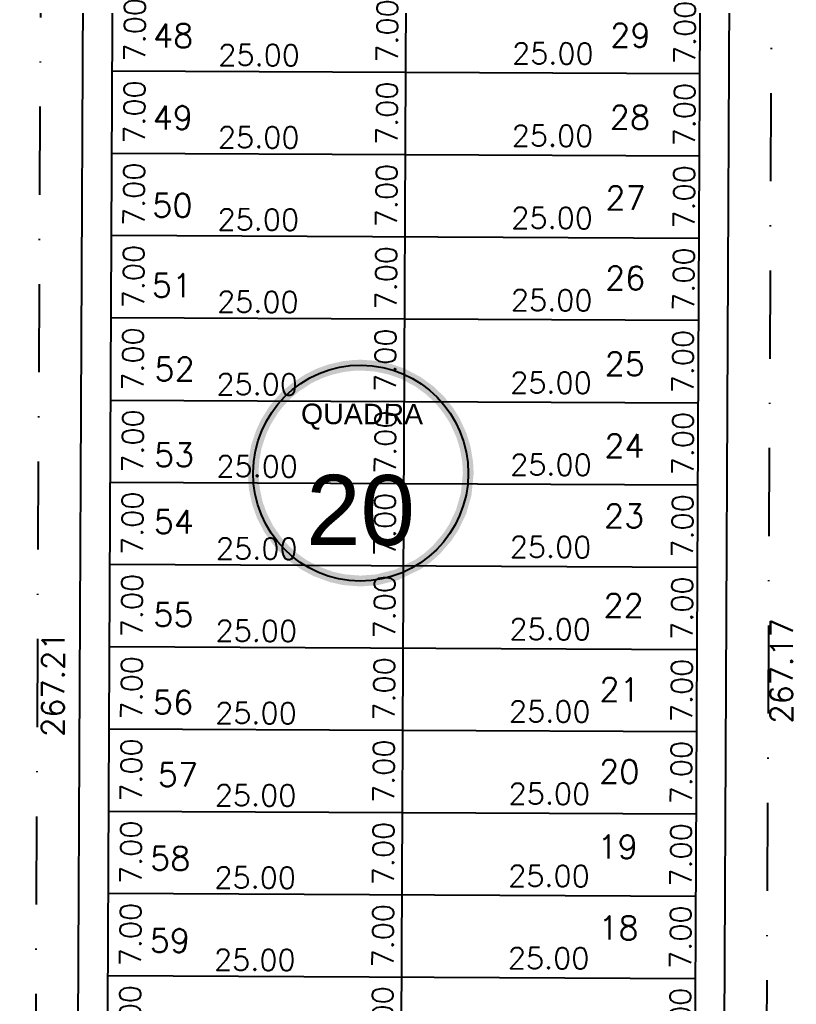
# Model space of a CAD drawing. Header units: millimetres. Extents: x -4430026 to 4783824, y 584 to 9593110.
# Drawn here: x 2983.5 to 3049.6, y 1804.5 to 1888.3 of the extents above; entities that cross this region are included whole.
import ezdxf
from ezdxf.enums import TextEntityAlignment as Align

# ---------------------------------------------------------------- set-up
doc = ezdxf.new("R2010")
doc.units = ezdxf.units.MM
doc.linetypes.add('DASHDOT', pattern=[1, 0.5, -0.25, 0, -0.25])
doc.linetypes.add('HIDDEN2', pattern=[0.1875, 0.125, -0.0625])
for name, color, linetype in [('Calçada', 1, 'Continuous'), ('Cota', 8, 'Continuous'), ('COTAS', 8, 'Continuous'), ('Lotes', 2, 'Continuous'), ('Numero de lotes', 5, 'Continuous'), ('númeraçãoquadras', 4, 'Continuous'), ('Projeção', 8, 'HIDDEN2'), ('QUADRA', 4, 'Continuous')]:
    doc.layers.add(name, color=color, linetype=linetype)
doc.styles.add('arcad1', font='romans.shx')
doc.styles.add('ROMANS', font='romans.shx')
doc.styles.add('STYLE1', font='sanss___.ttf')
doc.dimstyles.new('BOLA100', dxfattribs={"dimscale": 0, "dimtxt": 1.9, "dimasz": 0.18, "dimexe": 0.18, "dimexo": 0.063, "dimgap": 0, "dimtad": 1, "dimzin": 4, "dimdsep": 46, "dimtxsty": 'ROMANS', "dimcen": 0.09, "dimse1": 1, "dimse2": 1, "dimsd1": 1, "dimsd2": 1, "dimclrt": 256, "dimaunit": 1, "dimadec": 4, "dimazin": 0, "dimtfac": 1.2, "dimtix": 1, "dimtmove": 2, "dimatfit": 3, "dimfxl": 1, "dimtvp": 2, "dimtolj": 1, "dimtzin": 4, "dimarcsym": 0})
doc.dimstyles.get("Standard").update_dxf_attribs({"dimtxt": 0.18, "dimasz": 0.18, "dimexe": 0.18, "dimexo": 0.0625, "dimgap": 0.09, "dimtad": 0, "dimtih": 1, "dimtoh": 1, "dimdec": 4, "dimzin": 0, "dimdsep": 46, "dimtxsty": 'Standard', "dimcen": 0.09, "dimadec": 0, "dimazin": 0, "dimtfac": 1, "dimtdec": 4, "dimtofl": 0, "dimtmove": 0, "dimatfit": 3, "dimfxl": 1, "dimtolj": 1, "dimtzin": 0, "dimarcsym": 0})

# ---------------------------------------------------------------- blocks, each defined once
blk = doc.blocks.new('*D14047')
at = {"layer": 'DEFPOINTS', "color": 0, "linetype": 'ByBlock'}
for p in [(3047.823, 1966.421), (3046.557, 1699.251), (3048.604, 1699.242)]:
    blk.add_point(p, dxfattribs=at)
at = {"layer": 'COTAS', "linetype": 'ByBlock', "insert": (3048.287, 1832.831), "char_height": 1.9, "attachment_point": 5, "rotation": 89.72858, "style": 'ROMANS'}
blk.add_mtext('\\A1;267.17', dxfattribs=at)
blk = doc.blocks.new('*D13797')
at = {"layer": 'DEFPOINTS', "color": 0, "linetype": 'ByBlock'}
for p in [(2985.617, 1965.305), (2984.351, 1698.099), (2986.617, 1698.088)]:
    blk.add_point(p, dxfattribs=at)
at = {"layer": 'COTAS', "linetype": 'ByBlock', "insert": (2986.299, 1831.696), "char_height": 1.9, "attachment_point": 5, "rotation": 89.72858, "style": 'ROMANS'}
blk.add_mtext('\\A1;267.21', dxfattribs=at)
blk = doc.blocks.new('NUM_quadra')
at = {"color": 6, "const_width": 0.02}
blk.add_lwpolyline([(-0.0134, 0.1996), (-0.034, 0.1971), (-0.0579, 0.1914), (-0.0779, 0.1842), (-0.0981, 0.1743), (-0.1208, 0.1594), (-0.1377, 0.145), (-0.1521, 0.1299), (-0.1625, 0.1166), (-0.1764, 0.0942), (-0.1852, 0.0754), (-0.1941, 0.0483), (-0.1985, 0.0243), (-0.2, 0), (-0.1977, -0.0299), (-0.1921, -0.0556), (-0.1839, -0.0786), (-0.1713, -0.1033), (-0.1546, -0.1269), (-0.1389, -0.1439), (-0.1219, -0.1586), (-0.1046, -0.1705), (-0.0831, -0.1819), (-0.0531, -0.1928), (-0.0302, -0.1977), (0, -0.2), (0.0309, -0.1976), (0.0677, -0.1882), (0.1069, -0.169), (0.124, -0.1569), (0.1407, -0.1421), (0.1614, -0.1181), (0.1737, -0.0992), (0.187, -0.071), (0.1962, -0.0386), (0.2, 0), (0.1989, 0.0205), (0.1943, 0.0473), (0.1871, 0.0707), (0.1741, 0.0984), (0.1635, 0.1151), (0.1472, 0.1354), (0.1285, 0.1533), (0.1063, 0.1694), (0.0782, 0.1841), (0.0533, 0.1928), (0.0267, 0.1982), (0, 0.2)], close=True, dxfattribs=at)
blk.add_circle((0, 0), 0.2)
at = {"color": 3, "insert": (-0.1114, 0.1285), "char_height": 0.038, "width": 0.2663, "attachment_point": 1, "style": 'STYLE1'}
blk.add_mtext('\\fArial|b0|i0|c0|p34;QUADRA', dxfattribs=at)
at = {"color": 3, "style": 'STYLE1'}
blk.add_attdef('00', text='', height=0.13, dxfattribs=at).set_placement((0, -0.1335), align=Align.CENTER)
blk = doc.blocks.new('*D8289')
at = {"layer": 'DEFPOINTS', "color": 0}
for p in [(2992.897, 1806.895), (2996.478, 1806.878), (2992.864, 1799.895)]:
    blk.add_point(p, dxfattribs=at)
at = {"layer": 'Cota', "color": 41, "insert": (2992.861, 1803.395), "char_height": 1.8, "attachment_point": 5, "rotation": 89.72858, "style": 'ROMANS'}
blk.add_mtext('\\A1;7.00', dxfattribs=at)
blk = doc.blocks.new('*D8290')
at = {"layer": 'DEFPOINTS', "color": 0}
for p in [(3014.255, 1806.794), (3017.964, 1806.776), (3014.222, 1799.794)]:
    blk.add_point(p, dxfattribs=at)
at = {"layer": 'Cota', "color": 41, "insert": (3014.348, 1803.293), "char_height": 1.8, "attachment_point": 5, "rotation": 89.72858, "style": 'ROMANS'}
blk.add_mtext('\\A1;7.00', dxfattribs=at)
blk = doc.blocks.new('*D8291')
at = {"layer": 'DEFPOINTS', "color": 0}
for p in [(3038.428, 1806.679), (3043.288, 1806.656), (3038.395, 1799.679)]:
    blk.add_point(p, dxfattribs=at)
at = {"layer": 'Cota', "color": 41, "insert": (3039.671, 1803.173), "char_height": 1.8, "attachment_point": 5, "rotation": 89.72858, "style": 'ROMANS'}
blk.add_mtext('\\A1;7.00', dxfattribs=at)
blk = doc.blocks.new('*D8292')
at = {"layer": 'DEFPOINTS', "color": 0}
for p in [(2990.967, 1806.904), (3015.966, 1806.786), (3015.956, 1804.58)]:
    blk.add_point(p, dxfattribs=at)
at = {"layer": 'Cota', "color": 41, "insert": (3003.473, 1808.239), "char_height": 1.8, "attachment_point": 5, "rotation": 359.72858, "style": 'ROMANS'}
blk.add_mtext('\\A1;25.00', dxfattribs=at)
blk = doc.blocks.new('*D8293')
at = {"layer": 'DEFPOINTS', "color": 0}
for p in [(3015.981, 1809.819), (3040.981, 1809.7), (3040.957, 1804.717)]:
    blk.add_point(p, dxfattribs=at)
at = {"layer": 'Cota', "color": 41, "insert": (3028.474, 1808.376), "char_height": 1.8, "attachment_point": 5, "rotation": 359.72858, "style": 'ROMANS'}
blk.add_mtext('\\A1;25.00', dxfattribs=at)
blk = doc.blocks.new('*D8294')
at = {"layer": 'DEFPOINTS', "color": 0}
for p in [(2992.93, 1813.895), (2996.511, 1813.878), (2992.897, 1806.895)]:
    blk.add_point(p, dxfattribs=at)
at = {"layer": 'Cota', "color": 41, "insert": (2992.894, 1810.395), "char_height": 1.8, "attachment_point": 5, "rotation": 89.72858, "style": 'ROMANS'}
blk.add_mtext('\\A1;7.00', dxfattribs=at)
blk = doc.blocks.new('*D8295')
at = {"layer": 'DEFPOINTS', "color": 0}
for p in [(3014.289, 1813.794), (3017.998, 1813.776), (3014.255, 1806.794)]:
    blk.add_point(p, dxfattribs=at)
at = {"layer": 'Cota', "color": 41, "insert": (3014.381, 1810.293), "char_height": 1.8, "attachment_point": 5, "rotation": 89.72858, "style": 'ROMANS'}
blk.add_mtext('\\A1;7.00', dxfattribs=at)
blk = doc.blocks.new('*D8296')
at = {"layer": 'DEFPOINTS', "color": 0}
for p in [(3038.461, 1813.679), (3043.321, 1813.656), (3038.428, 1806.679)]:
    blk.add_point(p, dxfattribs=at)
at = {"layer": 'Cota', "color": 41, "insert": (3039.705, 1810.173), "char_height": 1.8, "attachment_point": 5, "rotation": 89.72858, "style": 'ROMANS'}
blk.add_mtext('\\A1;7.00', dxfattribs=at)
blk = doc.blocks.new('*D8297')
at = {"layer": 'DEFPOINTS', "color": 0}
for p in [(2991, 1813.904), (3016, 1813.785), (3015.989, 1811.58)]:
    blk.add_point(p, dxfattribs=at)
at = {"layer": 'Cota', "color": 41, "insert": (3003.506, 1815.239), "char_height": 1.8, "attachment_point": 5, "rotation": 359.72858, "style": 'ROMANS'}
blk.add_mtext('\\A1;25.00', dxfattribs=at)
blk = doc.blocks.new('*D8298')
at = {"layer": 'DEFPOINTS', "color": 0}
for p in [(3016.014, 1816.819), (3041.014, 1816.7), (3040.99, 1811.717)]:
    blk.add_point(p, dxfattribs=at)
at = {"layer": 'Cota', "color": 41, "insert": (3028.507, 1815.376), "char_height": 1.8, "attachment_point": 5, "rotation": 359.72858, "style": 'ROMANS'}
blk.add_mtext('\\A1;25.00', dxfattribs=at)
blk = doc.blocks.new('*D8299')
at = {"layer": 'DEFPOINTS', "color": 0}
for p in [(2992.963, 1820.895), (2996.544, 1820.878), (2992.93, 1813.895)]:
    blk.add_point(p, dxfattribs=at)
at = {"layer": 'Cota', "color": 41, "insert": (2992.928, 1817.395), "char_height": 1.8, "attachment_point": 5, "rotation": 89.72858, "style": 'ROMANS'}
blk.add_mtext('\\A1;7.00', dxfattribs=at)
blk = doc.blocks.new('*D8300')
at = {"layer": 'DEFPOINTS', "color": 0}
for p in [(3014.322, 1820.794), (3018.031, 1820.776), (3014.289, 1813.794)]:
    blk.add_point(p, dxfattribs=at)
at = {"layer": 'Cota', "color": 41, "insert": (3014.414, 1817.293), "char_height": 1.8, "attachment_point": 5, "rotation": 89.72858, "style": 'ROMANS'}
blk.add_mtext('\\A1;7.00', dxfattribs=at)
blk = doc.blocks.new('*D8301')
at = {"layer": 'DEFPOINTS', "color": 0}
for p in [(3038.494, 1820.679), (3043.354, 1820.656), (3038.461, 1813.679)]:
    blk.add_point(p, dxfattribs=at)
at = {"layer": 'Cota', "color": 41, "insert": (3039.738, 1817.173), "char_height": 1.8, "attachment_point": 5, "rotation": 89.72858, "style": 'ROMANS'}
blk.add_mtext('\\A1;7.00', dxfattribs=at)
blk = doc.blocks.new('*D8302')
at = {"layer": 'DEFPOINTS', "color": 0}
for p in [(2991.033, 1820.904), (3016.033, 1820.785), (3016.022, 1818.58)]:
    blk.add_point(p, dxfattribs=at)
at = {"layer": 'Cota', "color": 41, "insert": (3003.54, 1822.239), "char_height": 1.8, "attachment_point": 5, "rotation": 359.72858, "style": 'ROMANS'}
blk.add_mtext('\\A1;25.00', dxfattribs=at)
blk = doc.blocks.new('*D8303')
at = {"layer": 'DEFPOINTS', "color": 0}
for p in [(3016.047, 1823.819), (3041.047, 1823.7), (3041.023, 1818.717)]:
    blk.add_point(p, dxfattribs=at)
at = {"layer": 'Cota', "color": 41, "insert": (3028.54, 1822.376), "char_height": 1.8, "attachment_point": 5, "rotation": 359.72858, "style": 'ROMANS'}
blk.add_mtext('\\A1;25.00', dxfattribs=at)
blk = doc.blocks.new('*D8304')
at = {"layer": 'DEFPOINTS', "color": 0}
for p in [(2992.996, 1827.895), (2996.577, 1827.878), (2992.963, 1820.895)]:
    blk.add_point(p, dxfattribs=at)
at = {"layer": 'Cota', "color": 41, "insert": (2992.961, 1824.395), "char_height": 1.8, "attachment_point": 5, "rotation": 89.72858, "style": 'ROMANS'}
blk.add_mtext('\\A1;7.00', dxfattribs=at)
blk = doc.blocks.new('*D8305')
at = {"layer": 'DEFPOINTS', "color": 0}
for p in [(3014.355, 1827.793), (3018.064, 1827.776), (3014.322, 1820.794)]:
    blk.add_point(p, dxfattribs=at)
at = {"layer": 'Cota', "color": 41, "insert": (3014.447, 1824.293), "char_height": 1.8, "attachment_point": 5, "rotation": 89.72858, "style": 'ROMANS'}
blk.add_mtext('\\A1;7.00', dxfattribs=at)
blk = doc.blocks.new('*D8306')
at = {"layer": 'DEFPOINTS', "color": 0}
for p in [(3038.527, 1827.679), (3043.387, 1827.656), (3038.494, 1820.679)]:
    blk.add_point(p, dxfattribs=at)
at = {"layer": 'Cota', "color": 41, "insert": (3039.771, 1824.173), "char_height": 1.8, "attachment_point": 5, "rotation": 89.72858, "style": 'ROMANS'}
blk.add_mtext('\\A1;7.00', dxfattribs=at)
blk = doc.blocks.new('*D8307')
at = {"layer": 'DEFPOINTS', "color": 0}
for p in [(2991.066, 1827.904), (3016.066, 1827.785), (3016.055, 1825.579)]:
    blk.add_point(p, dxfattribs=at)
at = {"layer": 'Cota', "color": 41, "insert": (3003.573, 1829.239), "char_height": 1.8, "attachment_point": 5, "rotation": 359.72858, "style": 'ROMANS'}
blk.add_mtext('\\A1;25.00', dxfattribs=at)
blk = doc.blocks.new('*D8308')
at = {"layer": 'DEFPOINTS', "color": 0}
for p in [(3016.08, 1830.819), (3041.08, 1830.7), (3041.056, 1825.717)]:
    blk.add_point(p, dxfattribs=at)
at = {"layer": 'Cota', "color": 41, "insert": (3028.574, 1829.376), "char_height": 1.8, "attachment_point": 5, "rotation": 359.72858, "style": 'ROMANS'}
blk.add_mtext('\\A1;25.00', dxfattribs=at)
blk = doc.blocks.new('*D8309')
at = {"layer": 'DEFPOINTS', "color": 0}
for p in [(2993.029, 1834.895), (2996.61, 1834.878), (2992.996, 1827.895)]:
    blk.add_point(p, dxfattribs=at)
at = {"layer": 'Cota', "color": 41, "insert": (2992.994, 1831.395), "char_height": 1.8, "attachment_point": 5, "rotation": 89.72858, "style": 'ROMANS'}
blk.add_mtext('\\A1;7.00', dxfattribs=at)
blk = doc.blocks.new('*D8310')
at = {"layer": 'DEFPOINTS', "color": 0}
for p in [(3014.388, 1834.793), (3018.097, 1834.776), (3014.355, 1827.793)]:
    blk.add_point(p, dxfattribs=at)
at = {"layer": 'Cota', "color": 41, "insert": (3014.481, 1831.293), "char_height": 1.8, "attachment_point": 5, "rotation": 89.72858, "style": 'ROMANS'}
blk.add_mtext('\\A1;7.00', dxfattribs=at)
blk = doc.blocks.new('*D8311')
at = {"layer": 'DEFPOINTS', "color": 0}
for p in [(3038.56, 1834.679), (3043.421, 1834.656), (3038.527, 1827.679)]:
    blk.add_point(p, dxfattribs=at)
at = {"layer": 'Cota', "color": 41, "insert": (3039.804, 1831.173), "char_height": 1.8, "attachment_point": 5, "rotation": 89.72858, "style": 'ROMANS'}
blk.add_mtext('\\A1;7.00', dxfattribs=at)
blk = doc.blocks.new('*D8312')
at = {"layer": 'DEFPOINTS', "color": 0}
for p in [(2991.099, 1834.904), (3016.099, 1834.785), (3016.089, 1832.579)]:
    blk.add_point(p, dxfattribs=at)
at = {"layer": 'Cota', "color": 41, "insert": (3003.606, 1836.239), "char_height": 1.8, "attachment_point": 5, "rotation": 359.72858, "style": 'ROMANS'}
blk.add_mtext('\\A1;25.00', dxfattribs=at)
blk = doc.blocks.new('*D8313')
at = {"layer": 'DEFPOINTS', "color": 0}
for p in [(3016.113, 1837.819), (3041.113, 1837.7), (3041.09, 1832.716)]:
    blk.add_point(p, dxfattribs=at)
at = {"layer": 'Cota', "color": 41, "insert": (3028.607, 1836.376), "char_height": 1.8, "attachment_point": 5, "rotation": 359.72858, "style": 'ROMANS'}
blk.add_mtext('\\A1;25.00', dxfattribs=at)
blk = doc.blocks.new('*D8314')
at = {"layer": 'DEFPOINTS', "color": 0}
for p in [(2993.063, 1841.894), (2996.644, 1841.877), (2993.029, 1834.895)]:
    blk.add_point(p, dxfattribs=at)
at = {"layer": 'Cota', "color": 41, "insert": (2993.027, 1838.395), "char_height": 1.8, "attachment_point": 5, "rotation": 89.72858, "style": 'ROMANS'}
blk.add_mtext('\\A1;7.00', dxfattribs=at)
blk = doc.blocks.new('*D8315')
at = {"layer": 'DEFPOINTS', "color": 0}
for p in [(3014.421, 1841.793), (3018.13, 1841.776), (3014.388, 1834.793)]:
    blk.add_point(p, dxfattribs=at)
at = {"layer": 'Cota', "color": 41, "insert": (3014.514, 1838.293), "char_height": 1.8, "attachment_point": 5, "rotation": 89.72858, "style": 'ROMANS'}
blk.add_mtext('\\A1;7.00', dxfattribs=at)
blk = doc.blocks.new('*D8316')
at = {"layer": 'DEFPOINTS', "color": 0}
for p in [(3038.594, 1841.679), (3043.454, 1841.656), (3038.56, 1834.679)]:
    blk.add_point(p, dxfattribs=at)
at = {"layer": 'Cota', "color": 41, "insert": (3039.837, 1838.173), "char_height": 1.8, "attachment_point": 5, "rotation": 89.72858, "style": 'ROMANS'}
blk.add_mtext('\\A1;7.00', dxfattribs=at)
blk = doc.blocks.new('*D8317')
at = {"layer": 'DEFPOINTS', "color": 0}
for p in [(2991.133, 1841.904), (3016.132, 1841.785), (3016.122, 1839.579)]:
    blk.add_point(p, dxfattribs=at)
at = {"layer": 'Cota', "color": 41, "insert": (3003.639, 1843.238), "char_height": 1.8, "attachment_point": 5, "rotation": 359.72858, "style": 'ROMANS'}
blk.add_mtext('\\A1;25.00', dxfattribs=at)
blk = doc.blocks.new('*D8318')
at = {"layer": 'DEFPOINTS', "color": 0}
for p in [(3016.147, 1844.818), (3041.146, 1844.7), (3041.123, 1839.716)]:
    blk.add_point(p, dxfattribs=at)
at = {"layer": 'Cota', "color": 41, "insert": (3028.64, 1843.376), "char_height": 1.8, "attachment_point": 5, "rotation": 359.72858, "style": 'ROMANS'}
blk.add_mtext('\\A1;25.00', dxfattribs=at)
blk = doc.blocks.new('*D8319')
at = {"layer": 'DEFPOINTS', "color": 0}
for p in [(2993.096, 1848.894), (2996.677, 1848.877), (2993.063, 1841.894)]:
    blk.add_point(p, dxfattribs=at)
at = {"layer": 'Cota', "color": 41, "insert": (2993.06, 1845.395), "char_height": 1.8, "attachment_point": 5, "rotation": 89.72858, "style": 'ROMANS'}
blk.add_mtext('\\A1;7.00', dxfattribs=at)
blk = doc.blocks.new('*D8320')
at = {"layer": 'DEFPOINTS', "color": 0}
for p in [(3014.454, 1848.793), (3018.163, 1848.776), (3014.421, 1841.793)]:
    blk.add_point(p, dxfattribs=at)
at = {"layer": 'Cota', "color": 41, "insert": (3014.547, 1845.293), "char_height": 1.8, "attachment_point": 5, "rotation": 89.72858, "style": 'ROMANS'}
blk.add_mtext('\\A1;7.00', dxfattribs=at)
blk = doc.blocks.new('*D8321')
at = {"layer": 'DEFPOINTS', "color": 0}
for p in [(3038.627, 1848.679), (3043.487, 1848.656), (3038.594, 1841.679)]:
    blk.add_point(p, dxfattribs=at)
at = {"layer": 'Cota', "color": 41, "insert": (3039.87, 1845.173), "char_height": 1.8, "attachment_point": 5, "rotation": 89.72858, "style": 'ROMANS'}
blk.add_mtext('\\A1;7.00', dxfattribs=at)
blk = doc.blocks.new('*D8322')
at = {"layer": 'DEFPOINTS', "color": 0}
for p in [(2991.166, 1848.904), (3016.165, 1848.785), (3016.155, 1846.579)]:
    blk.add_point(p, dxfattribs=at)
at = {"layer": 'Cota', "color": 41, "insert": (3003.672, 1850.238), "char_height": 1.8, "attachment_point": 5, "rotation": 359.72858, "style": 'ROMANS'}
blk.add_mtext('\\A1;25.00', dxfattribs=at)
blk = doc.blocks.new('*D8323')
at = {"layer": 'DEFPOINTS', "color": 0}
for p in [(3016.18, 1851.818), (3041.179, 1851.7), (3041.156, 1846.716)]:
    blk.add_point(p, dxfattribs=at)
at = {"layer": 'Cota', "color": 41, "insert": (3028.673, 1850.376), "char_height": 1.8, "attachment_point": 5, "rotation": 359.72858, "style": 'ROMANS'}
blk.add_mtext('\\A1;25.00', dxfattribs=at)
blk = doc.blocks.new('*D8324')
at = {"layer": 'DEFPOINTS', "color": 0}
for p in [(2993.129, 1855.894), (2996.71, 1855.877), (2993.096, 1848.894)]:
    blk.add_point(p, dxfattribs=at)
at = {"layer": 'Cota', "color": 41, "insert": (2993.093, 1852.394), "char_height": 1.8, "attachment_point": 5, "rotation": 89.72858, "style": 'ROMANS'}
blk.add_mtext('\\A1;7.00', dxfattribs=at)
blk = doc.blocks.new('*D8325')
at = {"layer": 'DEFPOINTS', "color": 0}
for p in [(3014.488, 1855.793), (3018.197, 1855.776), (3014.454, 1848.793)]:
    blk.add_point(p, dxfattribs=at)
at = {"layer": 'Cota', "color": 41, "insert": (3014.58, 1852.293), "char_height": 1.8, "attachment_point": 5, "rotation": 89.72858, "style": 'ROMANS'}
blk.add_mtext('\\A1;7.00', dxfattribs=at)
blk = doc.blocks.new('*D8326')
at = {"layer": 'DEFPOINTS', "color": 0}
for p in [(3038.66, 1855.679), (3043.52, 1855.656), (3038.627, 1848.679)]:
    blk.add_point(p, dxfattribs=at)
at = {"layer": 'Cota', "color": 41, "insert": (3039.903, 1852.173), "char_height": 1.8, "attachment_point": 5, "rotation": 89.72858, "style": 'ROMANS'}
blk.add_mtext('\\A1;7.00', dxfattribs=at)
blk = doc.blocks.new('*D8327')
at = {"layer": 'DEFPOINTS', "color": 0}
for p in [(2991.171, 1855.884), (3016.17, 1855.766), (3016.16, 1853.56)]:
    blk.add_point(p, dxfattribs=at)
at = {"layer": 'Cota', "color": 41, "insert": (3003.677, 1857.219), "char_height": 1.8, "attachment_point": 5, "rotation": 359.72858, "style": 'ROMANS'}
blk.add_mtext('\\A1;25.00', dxfattribs=at)
blk = doc.blocks.new('*D8328')
at = {"layer": 'DEFPOINTS', "color": 0}
for p in [(3016.185, 1858.799), (3041.184, 1858.681), (3041.161, 1853.697)]:
    blk.add_point(p, dxfattribs=at)
at = {"layer": 'Cota', "color": 41, "insert": (3028.678, 1857.356), "char_height": 1.8, "attachment_point": 5, "rotation": 359.72858, "style": 'ROMANS'}
blk.add_mtext('\\A1;25.00', dxfattribs=at)
blk = doc.blocks.new('*D8329')
at = {"layer": 'DEFPOINTS', "color": 0}
for p in [(2993.134, 1862.875), (2996.715, 1862.858), (2993.101, 1855.875)]:
    blk.add_point(p, dxfattribs=at)
at = {"layer": 'Cota', "color": 41, "insert": (2993.098, 1859.375), "char_height": 1.8, "attachment_point": 5, "rotation": 89.72858, "style": 'ROMANS'}
blk.add_mtext('\\A1;7.00', dxfattribs=at)
blk = doc.blocks.new('*D8330')
at = {"layer": 'DEFPOINTS', "color": 0}
for p in [(3014.492, 1862.774), (3018.201, 1862.756), (3014.459, 1855.774)]:
    blk.add_point(p, dxfattribs=at)
at = {"layer": 'Cota', "color": 41, "insert": (3014.585, 1859.273), "char_height": 1.8, "attachment_point": 5, "rotation": 89.72858, "style": 'ROMANS'}
blk.add_mtext('\\A1;7.00', dxfattribs=at)
blk = doc.blocks.new('*D8331')
at = {"layer": 'DEFPOINTS', "color": 0}
for p in [(3038.665, 1862.659), (3043.525, 1862.636), (3038.632, 1855.659)]:
    blk.add_point(p, dxfattribs=at)
at = {"layer": 'Cota', "color": 41, "insert": (3039.908, 1859.153), "char_height": 1.8, "attachment_point": 5, "rotation": 89.72858, "style": 'ROMANS'}
blk.add_mtext('\\A1;7.00', dxfattribs=at)
blk = doc.blocks.new('*D8332')
at = {"layer": 'DEFPOINTS', "color": 0}
for p in [(2991.232, 1862.903), (3016.232, 1862.785), (3016.221, 1860.579)]:
    blk.add_point(p, dxfattribs=at)
at = {"layer": 'Cota', "color": 41, "insert": (3003.738, 1864.238), "char_height": 1.8, "attachment_point": 5, "rotation": 359.72858, "style": 'ROMANS'}
blk.add_mtext('\\A1;25.00', dxfattribs=at)
blk = doc.blocks.new('*D8333')
at = {"layer": 'DEFPOINTS', "color": 0}
for p in [(3016.246, 1865.818), (3041.246, 1865.7), (3041.222, 1860.716)]:
    blk.add_point(p, dxfattribs=at)
at = {"layer": 'Cota', "color": 41, "insert": (3028.739, 1864.375), "char_height": 1.8, "attachment_point": 5, "rotation": 359.72858, "style": 'ROMANS'}
blk.add_mtext('\\A1;25.00', dxfattribs=at)
blk = doc.blocks.new('*D8334')
at = {"layer": 'DEFPOINTS', "color": 0}
for p in [(2993.195, 1869.894), (2996.776, 1869.877), (2993.162, 1862.894)]:
    blk.add_point(p, dxfattribs=at)
at = {"layer": 'Cota', "color": 41, "insert": (2993.16, 1866.394), "char_height": 1.8, "attachment_point": 5, "rotation": 89.72858, "style": 'ROMANS'}
blk.add_mtext('\\A1;7.00', dxfattribs=at)
blk = doc.blocks.new('*D8335')
at = {"layer": 'DEFPOINTS', "color": 0}
for p in [(3014.554, 1869.793), (3018.263, 1869.775), (3014.521, 1862.793)]:
    blk.add_point(p, dxfattribs=at)
at = {"layer": 'Cota', "color": 41, "insert": (3014.646, 1866.292), "char_height": 1.8, "attachment_point": 5, "rotation": 89.72858, "style": 'ROMANS'}
blk.add_mtext('\\A1;7.00', dxfattribs=at)
blk = doc.blocks.new('*D8336')
at = {"layer": 'DEFPOINTS', "color": 0}
for p in [(3038.726, 1869.678), (3043.586, 1869.655), (3038.693, 1862.679)]:
    blk.add_point(p, dxfattribs=at)
at = {"layer": 'Cota', "color": 41, "insert": (3039.97, 1866.173), "char_height": 1.8, "attachment_point": 5, "rotation": 89.72858, "style": 'ROMANS'}
blk.add_mtext('\\A1;7.00', dxfattribs=at)
blk = doc.blocks.new('*D8337')
at = {"layer": 'DEFPOINTS', "color": 0}
for p in [(2991.265, 1869.903), (3016.265, 1869.785), (3016.254, 1867.579)]:
    blk.add_point(p, dxfattribs=at)
at = {"layer": 'Cota', "color": 41, "insert": (3003.772, 1871.238), "char_height": 1.8, "attachment_point": 5, "rotation": 359.72858, "style": 'ROMANS'}
blk.add_mtext('\\A1;25.00', dxfattribs=at)
blk = doc.blocks.new('*D8338')
at = {"layer": 'DEFPOINTS', "color": 0}
for p in [(3016.279, 1872.818), (3041.279, 1872.7), (3041.255, 1867.716)]:
    blk.add_point(p, dxfattribs=at)
at = {"layer": 'Cota', "color": 41, "insert": (3028.773, 1871.375), "char_height": 1.8, "attachment_point": 5, "rotation": 359.72858, "style": 'ROMANS'}
blk.add_mtext('\\A1;25.00', dxfattribs=at)
blk = doc.blocks.new('*D8339')
at = {"layer": 'DEFPOINTS', "color": 0}
for p in [(2993.228, 1876.894), (2996.809, 1876.877), (2993.195, 1869.894)]:
    blk.add_point(p, dxfattribs=at)
at = {"layer": 'Cota', "color": 41, "insert": (2993.193, 1873.394), "char_height": 1.8, "attachment_point": 5, "rotation": 89.72858, "style": 'ROMANS'}
blk.add_mtext('\\A1;7.00', dxfattribs=at)
blk = doc.blocks.new('*D8340')
at = {"layer": 'DEFPOINTS', "color": 0}
for p in [(3014.587, 1876.793), (3018.296, 1876.775), (3014.554, 1869.793)]:
    blk.add_point(p, dxfattribs=at)
at = {"layer": 'Cota', "color": 41, "insert": (3014.679, 1873.292), "char_height": 1.8, "attachment_point": 5, "rotation": 89.72858, "style": 'ROMANS'}
blk.add_mtext('\\A1;7.00', dxfattribs=at)
blk = doc.blocks.new('*D8341')
at = {"layer": 'DEFPOINTS', "color": 0}
for p in [(3038.759, 1876.678), (3043.62, 1876.655), (3038.726, 1869.678)]:
    blk.add_point(p, dxfattribs=at)
at = {"layer": 'Cota', "color": 41, "insert": (3040.003, 1873.172), "char_height": 1.8, "attachment_point": 5, "rotation": 89.72858, "style": 'ROMANS'}
blk.add_mtext('\\A1;7.00', dxfattribs=at)
blk = doc.blocks.new('*D8342')
at = {"layer": 'DEFPOINTS', "color": 0}
for p in [(2991.298, 1876.903), (3016.298, 1876.785), (3016.288, 1874.579)]:
    blk.add_point(p, dxfattribs=at)
at = {"layer": 'Cota', "color": 41, "insert": (3003.805, 1878.238), "char_height": 1.8, "attachment_point": 5, "rotation": 359.72858, "style": 'ROMANS'}
blk.add_mtext('\\A1;25.00', dxfattribs=at)
blk = doc.blocks.new('*D8343')
at = {"layer": 'DEFPOINTS', "color": 0}
for p in [(3016.312, 1879.818), (3041.312, 1879.7), (3041.289, 1874.716)]:
    blk.add_point(p, dxfattribs=at)
at = {"layer": 'Cota', "color": 41, "insert": (3028.806, 1878.375), "char_height": 1.8, "attachment_point": 5, "rotation": 359.72858, "style": 'ROMANS'}
blk.add_mtext('\\A1;25.00', dxfattribs=at)
blk = doc.blocks.new('*D8344')
at = {"layer": 'DEFPOINTS', "color": 0}
for p in [(2993.261, 1883.894), (2996.843, 1883.877), (2993.228, 1876.894)]:
    blk.add_point(p, dxfattribs=at)
at = {"layer": 'Cota', "color": 41, "insert": (2993.226, 1880.394), "char_height": 1.8, "attachment_point": 5, "rotation": 89.72858, "style": 'ROMANS'}
blk.add_mtext('\\A1;7.00', dxfattribs=at)
blk = doc.blocks.new('*D8345')
at = {"layer": 'DEFPOINTS', "color": 0}
for p in [(3014.62, 1883.793), (3018.329, 1883.775), (3014.587, 1876.793)]:
    blk.add_point(p, dxfattribs=at)
at = {"layer": 'Cota', "color": 41, "insert": (3014.713, 1880.292), "char_height": 1.8, "attachment_point": 5, "rotation": 89.72858, "style": 'ROMANS'}
blk.add_mtext('\\A1;7.00', dxfattribs=at)
blk = doc.blocks.new('*D8346')
at = {"layer": 'DEFPOINTS', "color": 0}
for p in [(3038.793, 1883.678), (3043.653, 1883.655), (3038.759, 1876.678)]:
    blk.add_point(p, dxfattribs=at)
at = {"layer": 'Cota', "color": 41, "insert": (3040.036, 1880.172), "char_height": 1.8, "attachment_point": 5, "rotation": 89.72858, "style": 'ROMANS'}
blk.add_mtext('\\A1;7.00', dxfattribs=at)
blk = doc.blocks.new('*D8347')
at = {"layer": 'DEFPOINTS', "color": 0}
for p in [(2991.331, 1883.903), (3016.331, 1883.785), (3016.321, 1881.579)]:
    blk.add_point(p, dxfattribs=at)
at = {"layer": 'Cota', "color": 41, "insert": (3003.838, 1885.238), "char_height": 1.8, "attachment_point": 5, "rotation": 359.72858, "style": 'ROMANS'}
blk.add_mtext('\\A1;25.00', dxfattribs=at)
blk = doc.blocks.new('*D8348')
at = {"layer": 'DEFPOINTS', "color": 0}
for p in [(3016.346, 1886.818), (3041.345, 1886.7), (3041.322, 1881.716)]:
    blk.add_point(p, dxfattribs=at)
at = {"layer": 'Cota', "color": 41, "insert": (3028.839, 1885.375), "char_height": 1.8, "attachment_point": 5, "rotation": 359.72858, "style": 'ROMANS'}
blk.add_mtext('\\A1;25.00', dxfattribs=at)
blk = doc.blocks.new('*D8349')
at = {"layer": 'DEFPOINTS', "color": 0}
for p in [(2993.295, 1890.894), (2996.876, 1890.877), (2993.261, 1883.894)]:
    blk.add_point(p, dxfattribs=at)
at = {"layer": 'Cota', "color": 41, "insert": (2993.259, 1887.394), "char_height": 1.8, "attachment_point": 5, "rotation": 89.72858, "style": 'ROMANS'}
blk.add_mtext('\\A1;7.00', dxfattribs=at)
blk = doc.blocks.new('*D8350')
at = {"layer": 'DEFPOINTS', "color": 0}
for p in [(3014.653, 1890.793), (3018.362, 1890.775), (3014.62, 1883.793)]:
    blk.add_point(p, dxfattribs=at)
at = {"layer": 'Cota', "color": 41, "insert": (3014.746, 1887.292), "char_height": 1.8, "attachment_point": 5, "rotation": 89.72858, "style": 'ROMANS'}
blk.add_mtext('\\A1;7.00', dxfattribs=at)
blk = doc.blocks.new('*D8351')
at = {"layer": 'DEFPOINTS', "color": 0}
for p in [(3038.826, 1890.678), (3043.686, 1890.655), (3038.793, 1883.678)]:
    blk.add_point(p, dxfattribs=at)
at = {"layer": 'Cota', "color": 41, "insert": (3040.069, 1887.172), "char_height": 1.8, "attachment_point": 5, "rotation": 89.72858, "style": 'ROMANS'}
blk.add_mtext('\\A1;7.00', dxfattribs=at)

msp = doc.modelspace()

# ---------------------------------------------------------------- linework, layer by layer
at = {"layer": 'Calçada'}
for p, q in [((2988.018, 1712.259, 2.439), (2989.173, 1955.903, 2.439)), ((3043.022, 1712.998, 2.439), (3044.177, 1956.618, 2.439)), ((2988.018, 1712.259, 2.439), (2989.132, 1947.348, 2.439))]:
    msp.add_line(p, q, dxfattribs=at)
at = {"layer": 'Lotes'}
for p, q in [((3015.504, 1709.128, 2.439), (3016.691, 1959.762, 2.439)), ((2991.331, 1883.903, 2.439), (3041.331, 1883.666, 2.439)), ((2991.298, 1876.903, 2.439), (3041.298, 1876.666, 2.439)), ((2991.265, 1869.903, 2.439), (3041.265, 1869.666, 2.439)), ((2991.232, 1862.903, 2.439), (3041.231, 1862.667, 2.439)), ((2991.199, 1855.869, 2.439), (3041.198, 1855.647, 2.439)), ((2991.166, 1848.904, 2.439), (3041.165, 1848.667, 2.439)), ((2991.133, 1841.904, 2.439), (3041.132, 1841.667, 2.439)), ((2991.099, 1834.904, 2.439), (3041.099, 1834.667, 2.439)), ((2991.066, 1827.904, 2.439), (3041.066, 1827.667, 2.439)), ((2991.033, 1820.904, 2.439), (3041.032, 1820.667, 2.439)), ((2991, 1813.904, 2.439), (3040.999, 1813.667, 2.439)), ((2990.967, 1806.904, 2.439), (3040.966, 1806.667, 2.439))]:
    msp.add_line(p, q, dxfattribs=at)
at = {"layer": 'Projeção', "linetype": 'DASHDOT', "ltscale": 15}
for p, q in [((3045.671, 1512.108, 2.439), (3047.823, 1966.457, 2.439)), ((2983.465, 1510.956, 2.439), (2985.617, 1965.305, 2.439))]:
    msp.add_line(p, q, dxfattribs=at)
at = {"layer": 'QUADRA', "elevation": 2.439}
msp.add_lwpolyline([(3041.694, 1960.21), (3040.506, 1709.591), (2990.501, 1708.664), (2991.689, 1959.313), (3041.694, 1960.21)], close=True, dxfattribs=at)

# ---------------------------------------------------------------- block references
at = {"layer": 'númeraçãoquadras', "linetype": 'ByBlock', "extrusion": (0.084423, -0.000343131, 0.99643)}
ref = msp.add_blockref('NUM_quadra', (1861.895, -2994.008, 256.119), dxfattribs=dict(at, xscale=45.93175888062505, yscale=45.93175888063583, zscale=45.93175853018464, rotation=270.0385460290153))
ref.add_attrib('00', '20', dxfattribs={"layer": '0', "color": 3, "extrusion": (0.084423, -0.000343131, 0.99643), "height": 5.9711, "rotation": 270.03855, "style": 'STYLE1'}).set_placement((1855.765, -2994.012, 256.119), align=Align.CENTER)

# ---------------------------------------------------------------- texts
at = {"layer": 'Numero de lotes', "style": 'arcad1'}
for s, p in [('29', (3035.43, 1886.922, 2.439)), ('48', (2996.528, 1886.896, 2.439)), ('49', (2996.495, 1879.919, 2.439)), ('28', (3035.397, 1879.945, 2.439)), ('27', (3035.026, 1873.08, 2.439)), ('50', (2996.459, 1872.455, 2.439)), ('26', (3034.994, 1866.265, 2.439)), ('51', (2996.427, 1865.64, 2.439)), ('52', (2996.648, 1858.524, 2.439)), ('25', (3034.96, 1858.964, 2.439)), ('24', (3034.927, 1851.987, 2.439)), ('53', (2996.613, 1851.223, 2.439)), ('23', (3034.898, 1846.02, 2.439)), ('54', (2996.586, 1845.524, 2.439)), ('22', (3034.862, 1838.394, 2.439)), ('55', (2996.549, 1837.626, 2.439)), ('21', (3034.521, 1831.239, 2.439)), ('56', (2996.514, 1830.162, 2.439)), ('20', (3034.488, 1824.262, 2.439)), ('57', (2996.931, 1823.998, 2.439)), ('19', (3034.345, 1817.857, 2.439)), ('58', (2996.278, 1816.877, 2.439)), ('18', (3034.425, 1810.957, 2.439)), ('59', (2996.244, 1809.877, 2.439))]:
    msp.add_text(s, height=2, rotation=359.72858, dxfattribs=at).set_placement(p, align=Align.MIDDLE_CENTER)

# ---------------------------------------------------------------- dimensions: what is measured, and where the dimension line sits
at = {"layer": 'Cota'}
for p1, p2, distance, picture, middle in [((2993.261, 1883.894, 2.439), (2993.295, 1890.894, 2.439), -3.581, '*D8349', (2993.259, 1887.394, 2.439)), ((3014.62, 1883.793, 2.439), (3014.653, 1890.793, 2.439), -3.709, '*D8350', (3014.746, 1887.292, 2.439)), ((3038.793, 1883.678, 2.439), (3038.826, 1890.678, 2.439), -4.86, '*D8351', (3040.069, 1887.172, 2.439)), ((2991.331, 1883.903, 2.439), (3016.331, 1883.785, 2.439), -2.206, '*D8347', (3003.838, 1885.238, 2.439)), ((3016.346, 1886.818, 2.439), (3041.345, 1886.7, 2.439), -4.984, '*D8348', (3028.839, 1885.375, 2.439)), ((2993.228, 1876.894, 2.439), (2993.261, 1883.894, 2.439), -3.581, '*D8344', (2993.226, 1880.394, 2.439)), ((3014.587, 1876.793, 2.439), (3014.62, 1883.793, 2.439), -3.709, '*D8345', (3014.713, 1880.292, 2.439)), ((3038.759, 1876.678, 2.439), (3038.793, 1883.678, 2.439), -4.86, '*D8346', (3040.036, 1880.172, 2.439)), ((3016.312, 1879.818, 2.439), (3041.312, 1879.7, 2.439), -4.984, '*D8343', (3028.806, 1878.375, 2.439)), ((2991.298, 1876.903, 2.439), (3016.298, 1876.785, 2.439), -2.206, '*D8342', (3003.805, 1878.238, 2.439)), ((2993.195, 1869.894, 2.439), (2993.228, 1876.894, 2.439), -3.581, '*D8339', (2993.193, 1873.394, 2.439)), ((3014.554, 1869.793, 2.439), (3014.587, 1876.793, 2.439), -3.709, '*D8340', (3014.679, 1873.292, 2.439)), ((3038.726, 1869.678, 2.439), (3038.759, 1876.678, 2.439), -4.86, '*D8341', (3040.003, 1873.172, 2.439)), ((2991.265, 1869.903, 2.439), (3016.265, 1869.785, 2.439), -2.206, '*D8337', (3003.772, 1871.238, 2.439)), ((3016.279, 1872.818, 2.439), (3041.279, 1872.7, 2.439), -4.984, '*D8338', (3028.773, 1871.375, 2.439)), ((2993.162, 1862.894, 2.439), (2993.195, 1869.894, 2.439), -3.581, '*D8334', (2993.16, 1866.394, 2.439)), ((3014.521, 1862.793, 2.439), (3014.554, 1869.793, 2.439), -3.709, '*D8335', (3014.646, 1866.292, 2.439)), ((3038.693, 1862.679, 2.439), (3038.726, 1869.678, 2.439), -4.86, '*D8336', (3039.97, 1866.173, 2.439)), ((2991.232, 1862.903, 2.439), (3016.232, 1862.785, 2.439), -2.206, '*D8332', (3003.738, 1864.238, 2.439)), ((3016.246, 1865.818, 2.439), (3041.246, 1865.7, 2.439), -4.984, '*D8333', (3028.739, 1864.375, 2.439)), ((2993.101, 1855.875, 2.439), (2993.134, 1862.875, 2.439), -3.581, '*D8329', (2993.098, 1859.375, 2.439)), ((3014.459, 1855.774, 2.439), (3014.492, 1862.774, 2.439), -3.709, '*D8330', (3014.585, 1859.273, 2.439)), ((3038.632, 1855.659, 2.439), (3038.665, 1862.659, 2.439), -4.86, '*D8331', (3039.908, 1859.153, 2.439)), ((3016.185, 1858.799, 2.439), (3041.184, 1858.681, 2.439), -4.984, '*D8328', (3028.678, 1857.356, 2.439)), ((2991.171, 1855.884, 2.439), (3016.17, 1855.766, 2.439), -2.206, '*D8327', (3003.677, 1857.219, 2.439)), ((2993.096, 1848.894, 2.439), (2993.129, 1855.894, 2.439), -3.581, '*D8324', (2993.093, 1852.394, 2.439)), ((3014.454, 1848.793, 2.439), (3014.488, 1855.793, 2.439), -3.709, '*D8325', (3014.58, 1852.293, 2.439)), ((3038.627, 1848.679, 2.439), (3038.66, 1855.679, 2.439), -4.86, '*D8326', (3039.903, 1852.173, 2.439)), ((2991.166, 1848.904, 2.439), (3016.165, 1848.785, 2.439), -2.206, '*D8322', (3003.672, 1850.238, 2.439)), ((3016.18, 1851.818, 2.439), (3041.179, 1851.7, 2.439), -4.984, '*D8323', (3028.673, 1850.376, 2.439)), ((2993.063, 1841.894, 2.439), (2993.096, 1848.894, 2.439), -3.581, '*D8319', (2993.06, 1845.395, 2.439)), ((3014.421, 1841.793, 2.439), (3014.454, 1848.793, 2.439), -3.709, '*D8320', (3014.547, 1845.293, 2.439)), ((3038.594, 1841.679, 2.439), (3038.627, 1848.679, 2.439), -4.86, '*D8321', (3039.87, 1845.173, 2.439)), ((2991.133, 1841.904, 2.439), (3016.132, 1841.785, 2.439), -2.206, '*D8317', (3003.639, 1843.238, 2.439)), ((3016.147, 1844.818, 2.439), (3041.146, 1844.7, 2.439), -4.984, '*D8318', (3028.64, 1843.376, 2.439)), ((2993.029, 1834.895, 2.439), (2993.063, 1841.894, 2.439), -3.581, '*D8314', (2993.027, 1838.395, 2.439)), ((3014.388, 1834.793, 2.439), (3014.421, 1841.793, 2.439), -3.709, '*D8315', (3014.514, 1838.293, 2.439)), ((3038.56, 1834.679, 2.439), (3038.594, 1841.679, 2.439), -4.86, '*D8316', (3039.837, 1838.173, 2.439)), ((3016.113, 1837.819, 2.439), (3041.113, 1837.7, 2.439), -4.984, '*D8313', (3028.607, 1836.376, 2.439)), ((2991.099, 1834.904, 2.439), (3016.099, 1834.785, 2.439), -2.206, '*D8312', (3003.606, 1836.239, 2.439)), ((2992.996, 1827.895, 2.439), (2993.029, 1834.895, 2.439), -3.581, '*D8309', (2992.994, 1831.395, 2.439)), ((3014.355, 1827.793, 2.439), (3014.388, 1834.793, 2.439), -3.709, '*D8310', (3014.481, 1831.293, 2.439)), ((3038.527, 1827.679, 2.439), (3038.56, 1834.679, 2.439), -4.86, '*D8311', (3039.804, 1831.173, 2.439)), ((2991.066, 1827.904, 2.439), (3016.066, 1827.785, 2.439), -2.206, '*D8307', (3003.573, 1829.239, 2.439)), ((3016.08, 1830.819, 2.439), (3041.08, 1830.7, 2.439), -4.984, '*D8308', (3028.574, 1829.376, 2.439)), ((2992.963, 1820.895, 2.439), (2992.996, 1827.895, 2.439), -3.581, '*D8304', (2992.961, 1824.395, 2.439)), ((3014.322, 1820.794, 2.439), (3014.355, 1827.793, 2.439), -3.709, '*D8305', (3014.447, 1824.293, 2.439)), ((3038.494, 1820.679, 2.439), (3038.527, 1827.679, 2.439), -4.86, '*D8306', (3039.771, 1824.173, 2.439)), ((2991.033, 1820.904, 2.439), (3016.033, 1820.785, 2.439), -2.206, '*D8302', (3003.54, 1822.239, 2.439)), ((3016.047, 1823.819, 2.439), (3041.047, 1823.7, 2.439), -4.984, '*D8303', (3028.54, 1822.376, 2.439)), ((2992.93, 1813.895, 2.439), (2992.963, 1820.895, 2.439), -3.581, '*D8299', (2992.928, 1817.395, 2.439)), ((3014.289, 1813.794, 2.439), (3014.322, 1820.794, 2.439), -3.709, '*D8300', (3014.414, 1817.293, 2.439)), ((3038.461, 1813.679, 2.439), (3038.494, 1820.679, 2.439), -4.86, '*D8301', (3039.738, 1817.173, 2.439)), ((3016.014, 1816.819, 2.439), (3041.014, 1816.7, 2.439), -4.984, '*D8298', (3028.507, 1815.376, 2.439)), ((2991, 1813.904, 2.439), (3016, 1813.785, 2.439), -2.206, '*D8297', (3003.506, 1815.239, 2.439)), ((2992.897, 1806.895, 2.439), (2992.93, 1813.895, 2.439), -3.581, '*D8294', (2992.894, 1810.395, 2.439)), ((3014.255, 1806.794, 2.439), (3014.289, 1813.794, 2.439), -3.709, '*D8295', (3014.381, 1810.293, 2.439)), ((3038.428, 1806.679, 2.439), (3038.461, 1813.679, 2.439), -4.86, '*D8296', (3039.705, 1810.173, 2.439)), ((2990.967, 1806.904, 2.439), (3015.966, 1806.786, 2.439), -2.206, '*D8292', (3003.473, 1808.239, 2.439)), ((3015.981, 1809.819, 2.439), (3040.981, 1809.7, 2.439), -4.984, '*D8293', (3028.474, 1808.376, 2.439)), ((2992.864, 1799.895, 2.439), (2992.897, 1806.895, 2.439), -3.581, '*D8289', (2992.861, 1803.395, 2.439)), ((3014.222, 1799.794, 2.439), (3014.255, 1806.794, 2.439), -3.709, '*D8290', (3014.348, 1803.293, 2.439)), ((3038.395, 1799.679, 2.439), (3038.428, 1806.679, 2.439), -4.86, '*D8291', (3039.671, 1803.173, 2.439))]:
    dim = msp.add_aligned_dim(p1=p1, p2=p2, distance=distance, dimstyle='Standard', override={"dimtxt": 1.8, "dimexo": 0.063, "dimgap": 0, "dimtih": 0, "dimtoh": 0, "dimdec": 2, "dimzin": 4, "dimtxsty": 'ROMANS', "dimse1": 1, "dimse2": 1, "dimsd1": 1, "dimsd2": 1, "dimclrt": 41, "dimtfac": 1.2, "dimtdec": 2, "dimtix": 1, "dimtofl": 1, "dimtmove": 2, "dimfxl": 0.18, "dimfxlon": 1, "dimtvp": 2, "dimtzin": 4}, dxfattribs=at)
    dim.commit()
    dim.dimension.update_dxf_attribs({"geometry": picture, "text_midpoint": middle})
at = {"layer": 'COTAS', "linetype": 'ByBlock'}
for p1, p2, distance, picture, middle in [((3047.823, 1966.421, 2.439), (3046.557, 1699.251, 2.439), 2.047, '*D14047', (3048.287, 1832.831, 2.439)), ((2985.617, 1965.305, 2.439), (2984.351, 1698.099, 2.439), 2.265, '*D13797', (2986.299, 1831.696, 2.439))]:
    dim = msp.add_aligned_dim(p1=p1, p2=p2, distance=distance, dimstyle='BOLA100', override={"dimscale": 1, "dimfxl": 0.18}, dxfattribs=at)
    dim.commit()
    dim.dimension.update_dxf_attribs({"geometry": picture, "text_midpoint": middle})

doc.saveas('drawing.dxf')
